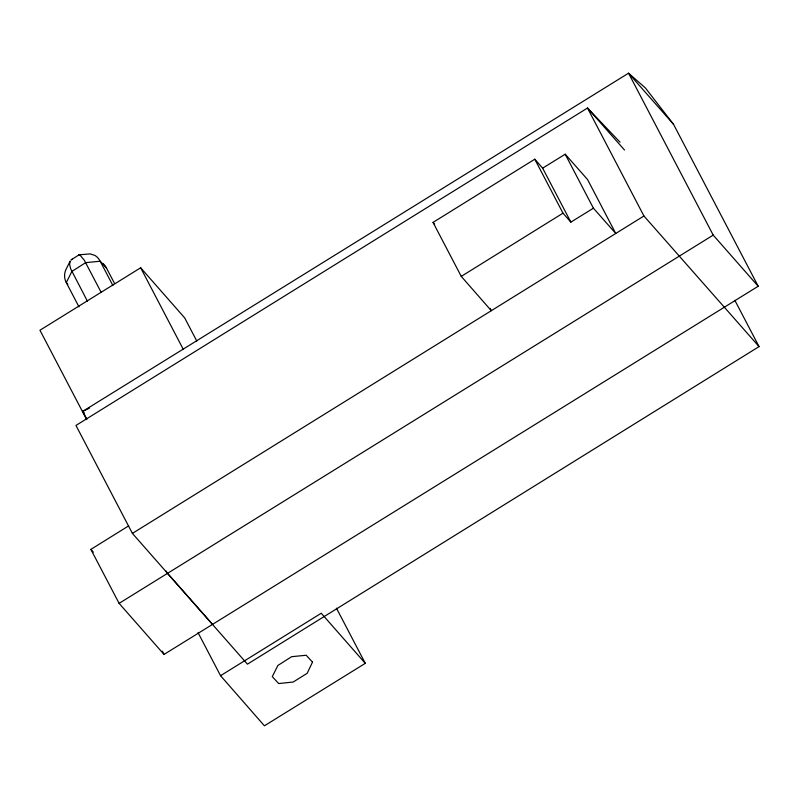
<?xml version="1.0" encoding="UTF-8"?>
<svg xmlns="http://www.w3.org/2000/svg" width="799" height="799" viewBox="0 0 799 799"><rect width="100%" height="100%" fill="white"/><g stroke="black" fill="none" stroke-linecap="round" stroke-linejoin="round"><path stroke-width="1.2" d="M72.28 259.146L71.031 259.955L79.121 254.791L90.167 253.902L94.841 255.4A21.923 15.72 -75.1 0 1 100.185 261.213L106.507 268.084L114.587 283.545M78.532 255.161L79.121 254.791M86.781 419.066L82.756 411.355L628.553 73.188L645.402 87.96L673.527 124.314L758.191 286.242L164.025 654.441L119.101 603.365L90.876 549.392L128.689 525.852M119.101 603.365L713.207 235.116L758.191 286.242M196.804 341.063L184.689 317.892L140.654 267.785L39.95 330.237L86.692 419.635M490.167 308.494L491.325 310.701L461.253 276.384L433.038 222.402L534.781 159.201L542.641 168.15L570.866 222.132L593.417 208.189L615.749 233.478L587.535 179.505L565.203 154.217L542.641 168.15M461.253 276.384L562.995 213.173L570.866 222.132M132.404 533.402L643.934 215.99L759.05 346.606L247.45 664.159L132.404 533.402L75.965 425.448L587.495 108.035L620.014 142.172M220.554 675.694L321.248 613.242L365.283 663.34L264.409 725.812L220.554 675.694L198.042 632.648M89.478 408.089L82.756 411.355L84.394 413.213M79.89 254.921L84.334 260.284L101.223 292.464M67.885 284.324L66.287 282.586A21.863 17.738 -2.9 0 1 66.187 269.013L70.152 261.133L69.623 264.509L70.731 268.953L87.461 301.243M212.504 624.339L167.41 573.292L166.252 571.085M624.498 150.022L587.495 108.035L643.934 215.99M673.527 124.314L628.553 73.188L713.207 235.116M90.876 549.392L93.333 552.179M433.038 222.402L434.656 224.259M734.86 300.344L759.05 346.606M565.203 154.217L593.417 208.189M534.781 159.201L562.995 213.173M336.439 608.159L365.283 663.34M140.654 267.785L183.351 349.463M112.879 285.493L100.175 261.213L85.643 262.661L71.88 271.44L66.287 282.586L78.981 306.866M162.297 651.135L164.025 654.441M102.911 263.44A21.953 17.798 -3.3 0 1 106.517 268.084M312.509 662.121L307.156 673.317L293.143 682.046L278.671 683.554L272.279 676.623L277.872 665.467L291.645 656.688L306.177 655.25L312.509 662.121"/></g></svg>
